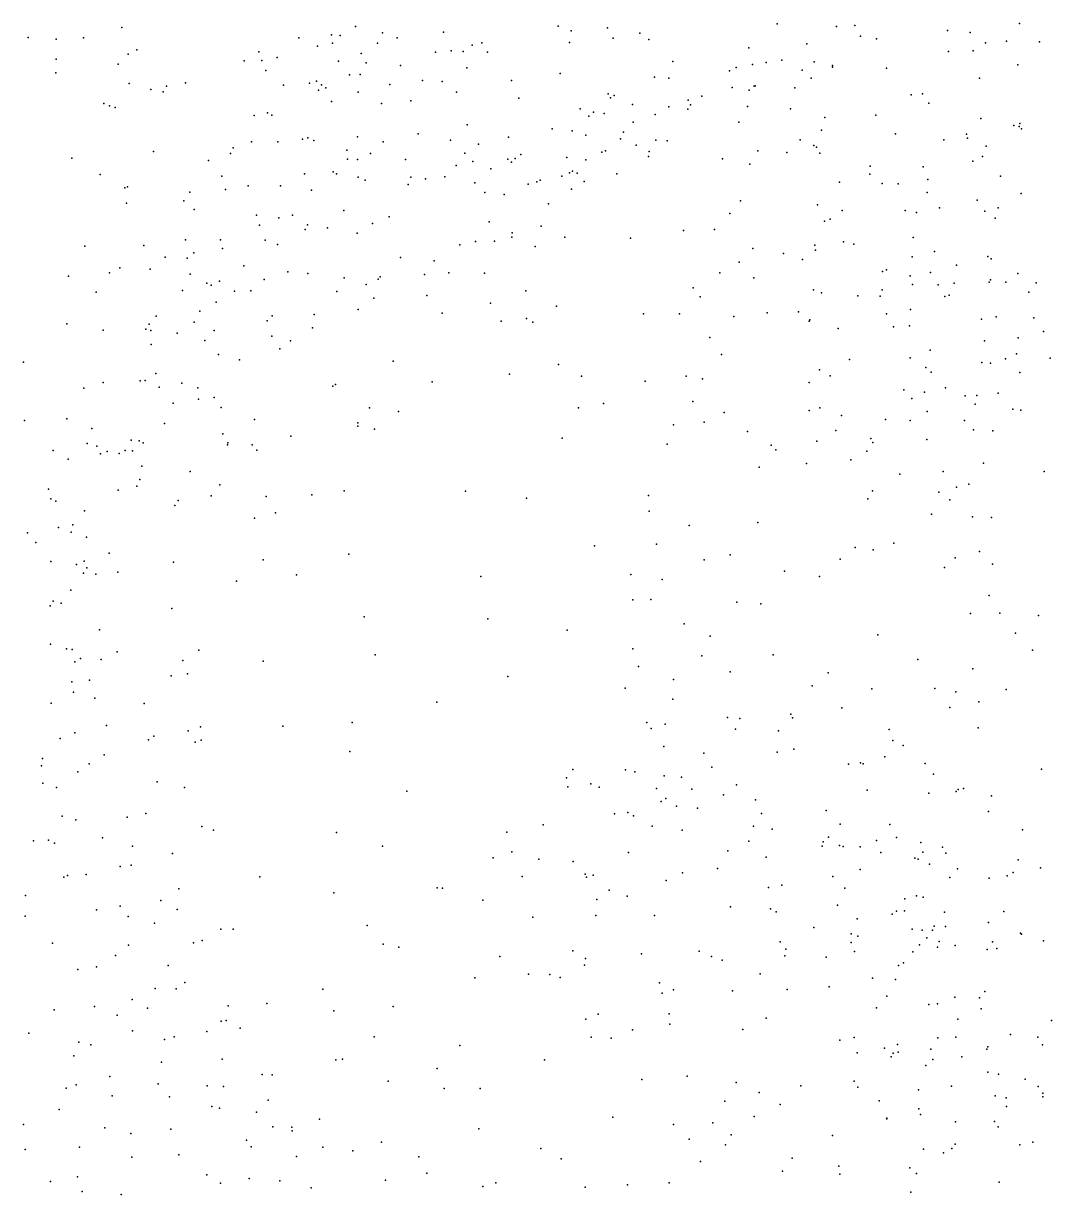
# Model space of a CAD drawing. Header units: metres. Extents: x -25 to 25, y -27.7 to 27.8.
# Drawn here: x -13.636 to -11.312, y -15.878 to -13.23 of the extents above; entities that cross this region are included whole.
import ezdxf

# ---------------------------------------------------------------- set-up
doc = ezdxf.new("R2010")
doc.units = ezdxf.units.M

msp = doc.modelspace()

# ---------------------------------------------------------------- linework, layer by layer
for p in [(-12.8856, -13.237, -9.6674), (-12.4273, -13.2366, 10.0792), (-11.9327, -13.2312, 9.7411), (-11.7985, -13.2374, -14.1351), (-11.7566, -13.2347, 0.4037), (-11.3848, -13.2303, 12.6306), (-13.6252, -13.2625, 10.2659), (-13.5, -13.2627, -7.2755), (-13.4138, -13.2397, 10.7459), (-13.0133, -13.2632, 11.1411), (-12.9398, -13.2564, -10.648), (-12.9201, -13.2577, -10.8714), (-12.8244, -13.2514, -1.1363), (-12.7915, -13.2629, 2.8942), (-12.6865, -13.2499, -13.1876), (-12.3983, -13.2467, -5.56), (-12.316, -13.2406, -0.725), (-12.3031, -13.2636, 3.2432), (-12.2427, -13.2522, -0.3818), (-11.7437, -13.259, 7.4852), (-11.7076, -13.2655, -5.1737), (-11.5471, -13.2464, 12.9022), (-11.4964, -13.2505, 2.8674), (-13.5619, -13.2662, 10.5028), (-13.3795, -13.2899, -9.421), (-12.9711, -13.2816, -7.452), (-12.9378, -13.2747, -10.073), (-12.8358, -13.2746, 2.6628), (-12.6219, -13.2793, 3.146), (-12.6003, -13.2739, -1.1347), (-12.4017, -13.2737, -13.8572), (-12.2222, -13.2667, 1.0213), (-11.9963, -13.2853, 10.8686), (-11.8655, -13.2762, 7.6702), (-11.489, -13.2923, -4.9341), (-11.4616, -13.274, 13.6848), (-11.414, -13.2707, -14.08), (-11.3392, -13.2717, -4.861), (-13.5621, -13.3112, -9.6786), (-13.3997, -13.2995, -1.0113), (-13.1368, -13.3149, -7.3249), (-13.1043, -13.2944, 9.963), (-13.0969, -13.3139, -11.9872), (-13.0622, -13.3071, -11.6249), (-12.9242, -13.316, -7.6065), (-12.8725, -13.298, -12.4876), (-12.7048, -13.2955, -12.9884), (-12.6692, -13.2925, -5.8063), (-12.6423, -13.2938, 2.1004), (-12.5868, -13.2955, 1.9267), (-12.1682, -13.3167, 10.2964), (-11.9572, -13.3185, 9.4911), (-11.9217, -13.3132, 0.2507), (-11.8489, -13.3168, 9.1003), (-11.545, -13.2938, -5.9423), (-13.563, -13.3418, -9.8479), (-13.4222, -13.3223, 10.0828), (-13.0878, -13.3365, -9.3984), (-12.8612, -13.3191, 11.1955), (-12.7836, -13.3256, 10.0669), (-12.6339, -13.3307, 10.1077), (-12.4229, -13.3434, -1.0862), (-12.0398, -13.3378, 10.5235), (-12.0247, -13.3299, 3.2687), (-11.9881, -13.3234, 8.077), (-11.876, -13.3358, 8.5881), (-11.8073, -13.3254, 9.9398), (-11.8071, -13.3291, 8.8741), (-11.6854, -13.3311, 10.1169), (-11.3883, -13.3239, 10.9058), (-13.3974, -13.3664, 10.4107), (-13.2699, -13.3644, 10.1166), (-13.0484, -13.3701, 10.9721), (-12.9896, -13.3655, 2.6404), (-12.9733, -13.3609, -11.4066), (-12.9621, -13.3689, -10.5278), (-12.8992, -13.3463, 2.4723), (-12.8753, -13.3458, 2.996), (-12.8076, -13.3684, 2.2825), (-12.7339, -13.3597, -12.8107), (-12.6896, -13.3617, 11.2235), (-12.5326, -13.3592, 1.6803), (-12.2097, -13.3518, -5.4663), (-12.1774, -13.354, -0.1912), (-11.982, -13.3712, -5.9648), (-11.8554, -13.354, 3.2189), (-11.4748, -13.354, 12.7359), (-13.348, -13.3799, -9.5641), (-13.3199, -13.3849, -7.8341), (-13.3124, -13.372, 10.5943), (-12.9691, -13.3813, -9.9097), (-12.9528, -13.3762, -7.7709), (-12.8795, -13.3854, -11.1629), (-12.6573, -13.3859, -13.311), (-12.3145, -13.3894, 10.2879), (-12.3007, -13.3934, -13.9726), (-12.1025, -13.395, 0.5283), (-12.0343, -13.3749, 0.1505), (-11.9955, -13.3815, 8.2401), (-11.984, -13.3725, 7.9075), (-11.8927, -13.376, 9.2409), (-11.6291, -13.3917, 12.9616), (-11.6038, -13.3897, 13.6051), (-13.4545, -13.4115, -7.2353), (-13.4412, -13.4169, -7.5999), (-13.4286, -13.4202, -9.8586), (-12.9396, -13.4068, 10.2101), (-12.8269, -13.4116, -1.1646), (-12.7606, -13.4056, 3.2185), (-12.5164, -13.399, -13.7366), (-12.3774, -13.4235, 1.2579), (-12.309, -13.3988, 3.3612), (-12.2591, -13.4139, 0.9127), (-12.1769, -13.4188, 10.4687), (-12.1341, -13.4241, 0.3265), (-12.1333, -13.4041, 3.3593), (-12.1279, -13.4145, -5.8963), (-11.9993, -13.4182, -14.1205), (-11.902, -13.4233, 9.3888), (-11.5897, -13.4104, 10.3016), (-13.1146, -13.4382, 10.5837), (-13.0845, -13.4323, 10.3076), (-13.0744, -13.4376, -9.6077), (-12.3582, -13.4397, -5.8257), (-12.3473, -13.4309, 11.1206), (-12.3233, -13.4338, -0.8469), (-12.2085, -13.4365, 0.7545), (-11.8245, -13.4432, -5.9711), (-11.7094, -13.4378, -5.0045), (-11.4718, -13.4455, 13.7928), (-12.6334, -13.4593, 10.2942), (-12.4409, -13.4687, 10.3493), (-12.396, -13.4731, 0.3098), (-12.2796, -13.4765, 0.1296), (-12.2575, -13.4533, 0.4338), (-12.0191, -13.4537, -5.3153), (-11.8324, -13.4716, -14.1339), (-11.3974, -13.4613, -5.8172), (-11.3856, -13.4637, 2.9234), (-11.3839, -13.4565, 11.3554), (-11.3802, -13.4686, 11.646), (-13.1205, -13.498, -12.1531), (-13.0611, -13.4983, -10.171), (-13.0054, -13.4917, -1.1044), (-12.9934, -13.4888, 10.5011), (-12.9795, -13.4953, -12.4178), (-12.8812, -13.487, -10.909), (-12.823, -13.4981, 10.4058), (-12.744, -13.4797, 11.0689), (-12.6704, -13.4941, 1.8749), (-12.6071, -13.5031, 0.5294), (-12.54, -13.4878, 0.2259), (-12.3645, -13.4833, 0.5972), (-12.2864, -13.4915, 10.9804), (-12.2067, -13.4945, 10.7079), (-12.1808, -13.4954, -14.0579), (-11.8802, -13.4934, 7.5675), (-11.6651, -13.4799, 7.3204), (-11.5558, -13.4932, 10.4489), (-11.5047, -13.4806, 3.0463), (-11.5025, -13.4901, 10.7816), (-13.3418, -13.52, -0.9827), (-13.1683, -13.5242, -7.9375), (-13.1622, -13.5119, -11.9745), (-12.9052, -13.5171, 3.1994), (-12.8515, -13.5245, 2.109), (-12.638, -13.5235, -13.1083), (-12.5117, -13.527, 1.5293), (-12.329, -13.5215, 10.492), (-12.3203, -13.5184, -0.1126), (-12.2511, -13.5057, -5.5217), (-12.2216, -13.5202, 3.4297), (-11.976, -13.5186, 7.7475), (-11.9107, -13.5221, 8.6566), (-11.8495, -13.506, 9.715), (-11.8438, -13.5101, 9.1607), (-11.8356, -13.5239, 8.8189), (-11.4603, -13.5079, 10.9631), (-13.5267, -13.5347, -7.3417), (-13.2177, -13.54, -9.7932), (-12.9032, -13.5373, 10.6773), (-12.8813, -13.5379, -12.5838), (-12.7728, -13.5378, 0.216), (-12.6582, -13.5514, -12.9289), (-12.6201, -13.5426, 10.4387), (-12.5408, -13.5372, 0.7048), (-12.533, -13.5438, 11.0121), (-12.5246, -13.5359, 0.0147), (-12.4076, -13.5336, -1.1285), (-12.3652, -13.5385, 0.8553), (-12.2231, -13.5315, -5.8511), (-12.0557, -13.5368, 8.1699), (-11.9942, -13.5483, -5.9057), (-11.722, -13.553, 13.5282), (-11.6026, -13.5544, 13.6876), (-11.4901, -13.5416, 12.7178), (-11.4681, -13.5309, -4.6987), (-13.4626, -13.5719, -7.6006), (-13.1875, -13.5754, 2.4573), (-13.001, -13.5705, -7.5163), (-12.9363, -13.5655, -11.2455), (-12.9281, -13.5705, -10.7686), (-12.8798, -13.578, 0.374), (-12.7603, -13.5779, 10.5501), (-12.7269, -13.5814, 0.7056), (-12.6837, -13.5772, 10.8902), (-12.5795, -13.5588, 1.6821), (-12.4192, -13.5753, -0.3082), (-12.4016, -13.5683, -0.5358), (-12.3949, -13.5645, -0.7111), (-12.3844, -13.5692, 1.129), (-12.295, -13.5701, -13.9722), (-11.723, -13.5708, 13.0749), (-11.5919, -13.5829, 10.3055), (-11.4272, -13.576, 11.2135), (-13.4069, -13.6019, -7.7663), (-13.4012, -13.6001, -7.2661), (-13.1793, -13.6059, -11.7203), (-13.128, -13.5976, -1.0515), (-13.0551, -13.5975, -10.4161), (-12.9849, -13.6076, -7.7097), (-12.8636, -13.5847, 0.5544), (-12.7663, -13.5948, 10.7336), (-12.6155, -13.5908, 3.417), (-12.4955, -13.5937, -13.7514), (-12.4755, -13.5886, -0.1341), (-12.4682, -13.5846, 10.5811), (-12.3972, -13.6048, -5.7589), (-12.3689, -13.5878, 10.7543), (-11.7916, -13.5895, -5.8998), (-11.6947, -13.5919, -4.812), (-11.659, -13.5929, 10.0509), (-13.4031, -13.6364, -10.3326), (-13.2733, -13.6316, -10.1839), (-13.2602, -13.6121, 2.6953), (-12.5928, -13.6129, 10.7605), (-12.5493, -13.6168, -13.5917), (-12.0156, -13.6312, -5.2975), (-11.5933, -13.6128, 10.5467), (-11.4801, -13.6298, 11.069), (-11.3809, -13.6146, 12.5897), (-13.2501, -13.6511, 2.8803), (-12.9115, -13.6536, 2.0301), (-12.4489, -13.638, 1.3267), (-12.039, -13.6604, 7.886), (-11.8409, -13.6405, -14.1162), (-11.7857, -13.6531, 13.3623), (-11.6431, -13.6533, -5.8394), (-11.6176, -13.6575, 3.2691), (-11.5654, -13.6476, 10.8731), (-11.4631, -13.6548, 7.1593), (-11.4326, -13.6469, 11.4764), (-13.1091, -13.6641, -7.8139), (-13.1022, -13.6865, -12.4111), (-13.0585, -13.6697, -11.3403), (-13.0281, -13.6635, 0.4668), (-12.9939, -13.6855, 0.6335), (-12.8467, -13.6828, 0.7722), (-12.8093, -13.6676, -0.0319), (-12.5832, -13.6788, -0.3165), (-12.4655, -13.6884, -1.1205), (-11.8257, -13.6773, 9.6546), (-11.8122, -13.6725, 3.3783), (-11.4395, -13.6705, 3.1571), (-12.9989, -13.696, 0.1364), (-12.9485, -13.6923, 3.3037), (-12.8817, -13.7044, -12.693), (-12.532, -13.7137, -0.8299), (-12.5317, -13.7037, 1.5365), (-12.4121, -13.7134, 3.5076), (-12.2636, -13.7158, -5.6364), (-12.144, -13.6988, -5.8573), (-12.0739, -13.6961, 8.0528), (-11.6247, -13.7144, -14.042), (-13.4971, -13.7337, -10.4864), (-13.3643, -13.7321, -0.9526), (-13.2696, -13.7196, 2.2986), (-13.1909, -13.7195, -12.2452), (-13.1863, -13.7394, 2.1564), (-13.0897, -13.7202, -7.4815), (-13.0617, -13.7302, -10.5289), (-12.65, -13.7312, 1.696), (-12.614, -13.7234, -0.532), (-12.5715, -13.7225, 3.4874), (-12.4797, -13.7343, 1.0924), (-11.9876, -13.7393, 3.4506), (-11.8474, -13.7314, 9.4747), (-11.7824, -13.7239, 7.3989), (-11.759, -13.7291, 13.187), (-13.316, -13.7589, -7.7547), (-13.2662, -13.7613, -11.8477), (-13.251, -13.7493, -12.0339), (-12.7838, -13.7598, -0.2761), (-12.7078, -13.7674, -12.9239), (-11.9182, -13.7508, 8.8047), (-11.8748, -13.7637, -5.2194), (-11.8459, -13.7427, -5.841), (-11.627, -13.7582, 10.6561), (-11.5769, -13.7456, -5.7055), (-11.4564, -13.7572, -5.6028), (-11.4483, -13.7626, 11.3208), (-13.4417, -13.7944, 2.4896), (-13.4179, -13.7829, -7.4394), (-13.3495, -13.7857, -10.431), (-13.1376, -13.7781, 0.2171), (-13.0386, -13.7922, -12.6585), (-12.6745, -13.7943, -0.908), (-12.5939, -13.7947, -13.034), (-12.062, -13.7941, 8.5338), (-12.0181, -13.7704, 7.7466), (-11.6943, -13.791, 3.3857), (-11.6853, -13.7873, 9.8978), (-11.5858, -13.7938, 13.6773), (-11.5269, -13.777, -4.8045), (-11.3883, -13.7954, 13.8258), (-13.534, -13.802, -0.9536), (-13.2593, -13.797, 3.0591), (-13.2219, -13.8175, -12.3775), (-13.2114, -13.822, 0.3762), (-13.193, -13.8131, -10.347), (-13.0922, -13.8094, -11.2225), (-12.9929, -13.7956, -11.0839), (-12.9108, -13.8055, -0.1735), (-12.8614, -13.8203, -0.9976), (-12.834, -13.8084, 0.9348), (-12.83, -13.8034, 1.8343), (-12.7295, -13.798, -0.7172), (-11.9854, -13.8055, -5.4097), (-11.6321, -13.8011, 7.2519), (-11.6262, -13.8208, 12.9646), (-11.5683, -13.8213, 10.9885), (-11.5325, -13.8173, 3.3701), (-11.4532, -13.8155, 7.1446), (-11.4499, -13.8101, -5.4313), (-11.4153, -13.8151, -13.8352), (-11.3467, -13.8168, 12.6679), (-13.472, -13.8379, 2.7336), (-13.2763, -13.8342, -11.5744), (-13.1592, -13.836, 0.6255), (-13.1219, -13.835, 3.2401), (-12.928, -13.8363, 3.3865), (-12.7241, -13.8458, 3.4709), (-12.5001, -13.8352, 1.3045), (-12.1224, -13.8281, 3.5116), (-12.1062, -13.8483, 8.2953), (-11.8506, -13.8323, 3.4406), (-11.832, -13.8392, 9.22), (-11.7499, -13.8463, -5.3832), (-11.6997, -13.8469, -5.1378), (-11.695, -13.8324, -4.925), (-11.5537, -13.8474, -5.0734), (-11.5439, -13.8447, -13.9266), (-11.3637, -13.8376, 11.8968), (-13.2008, -13.8604, 2.0399), (-12.844, -13.8518, -12.8419), (-12.5805, -13.8625, 1.1383), (-12.4308, -13.8697, -13.708), (-13.3359, -13.8919, 2.1207), (-13.2371, -13.8809, -7.6081), (-13.0738, -13.8913, -10.5964), (-12.9789, -13.8887, -0.9243), (-12.8797, -13.8774, -0.7984), (-12.6893, -13.8852, 1.6555), (-12.4988, -13.8976, -13.1667), (-12.2344, -13.8871, -5.7982), (-12.1532, -13.8871, -5.6259), (-12.0306, -13.8928, -5.7679), (-11.9547, -13.8844, 7.6069), (-11.8839, -13.8825, -5.5317), (-11.8583, -13.9008, 7.4614), (-11.6849, -13.887, 13.5178), (-11.631, -13.877, 10.0303), (-11.4707, -13.8991, 11.2184), (-11.4377, -13.8938, 11.4715), (-11.3523, -13.8959, -12.9608), (-13.538, -13.9096, -10.6435), (-13.4556, -13.9237, 2.9268), (-13.3594, -13.9212, -11.8785), (-13.3516, -13.91, -12.0364), (-13.3482, -13.9245, -11.6886), (-13.2503, -13.9056, -0.9432), (-13.2052, -13.9243, -11.2286), (-13.0852, -13.9025, 1.927), (-12.983, -13.9182, 0.9458), (-12.556, -13.9032, 1.4335), (-12.4843, -13.9054, -13.3723), (-11.86, -13.9036, 9.0023), (-11.7942, -13.9197, 9.6288), (-11.6693, -13.9161, 13.1309), (-11.6331, -13.9141, 10.4394), (-11.3307, -13.9265, -13.4418), (-13.2889, -13.9303, 3.1375), (-13.2264, -13.947, 0.0487), (-13.0744, -13.9376, -0.8086), (-13.0325, -13.9476, -0.2885), (-12.0843, -13.9407, -13.964), (-11.4639, -13.9476, 12.8609), (-11.3873, -13.9412, 3.4492), (-13.3471, -13.9563, -12.28), (-13.1948, -13.9785, -12.6925), (-13.0567, -13.9662, -0.6232), (-12.0581, -13.9792, 8.6441), (-11.5866, -13.9694, 7.2055), (-11.3913, -13.9772, 11.7521), (-13.6357, -13.9963, 2.7354), (-13.1475, -13.9908, -0.1511), (-12.8004, -13.9942, 3.465), (-12.4266, -14.0014, 3.5437), (-11.7689, -13.9901, -13.9349), (-11.6317, -13.9862, 3.5134), (-11.4701, -13.9973, -12.7052), (-11.4505, -13.9981, -13.6477), (-11.416, -13.9886, -13.1825), (-11.315, -13.9872, 11.9499), (-13.3369, -14.0219, 0.2208), (-12.5371, -14.0236, -13.0521), (-12.3748, -14.0277, -13.4726), (-12.1383, -14.0282, 8.2333), (-11.8369, -14.0132, 3.533), (-11.8123, -14.0268, 9.4255), (-11.5965, -14.0083, 10.8762), (-11.5845, -14.0187, -13.7918), (-11.3838, -14.0195, -12.5412), (-13.4998, -14.0547, -0.9424), (-13.4555, -14.0418, 2.0294), (-13.3719, -14.0385, -11.4326), (-13.3612, -14.0379, -12.4255), (-13.3294, -14.0527, 0.5705), (-13.2781, -14.0439, -0.8157), (-13.2418, -14.054, 1.8759), (-12.937, -14.0503, 1.6769), (-12.9307, -14.0469, -12.9599), (-12.7121, -14.0406, 1.3797), (-12.2305, -14.039, 3.5423), (-12.1009, -14.0342, 7.8406), (-11.8597, -14.0421, 7.399), (-11.6457, -14.0584, -12.7795), (-11.5518, -14.0544, 13.4404), (-13.2407, -14.0796, -11.0707), (-13.2049, -14.0757, -10.4928), (-12.123, -14.0851, 8.4304), (-11.6281, -14.0786, 10.5271), (-11.5991, -14.0638, 10.0346), (-11.5072, -14.0723, 11.0513), (-11.4813, -14.0716, -13.3513), (-11.4328, -14.0665, 13.5949), (-13.2979, -14.0887, -0.0375), (-13.1893, -14.0988, -0.438), (-12.8536, -14.0994, 1.5445), (-12.7884, -14.1076, -13.0381), (-12.3818, -14.0993, -13.081), (-12.3252, -14.0898, -13.2664), (-12.0519, -14.1098, 7.628), (-11.8602, -14.1055, -13.8348), (-11.8359, -14.0994, -12.8332), (-11.5935, -14.1075, 10.2729), (-11.4848, -14.0914, 13.087), (-11.3998, -14.1028, 11.3354), (-11.3814, -14.1049, 11.5602), (-13.6336, -14.1279, 2.0287), (-13.538, -14.1246, -10.7386), (-13.3172, -14.1351, -0.6528), (-13.1141, -14.1258, 3.3442), (-12.8799, -14.1333, 1.2071), (-12.1664, -14.1378, 8.0173), (-12.0972, -14.132, 8.5778), (-11.7866, -14.1165, -12.9911), (-11.6872, -14.126, 7.2179), (-11.6314, -14.1281, 9.8668), (-11.5089, -14.1283, 7.1385), (-13.4813, -14.146, -12.1323), (-13.1857, -14.1579, -10.9138), (-13.0317, -14.1634, 1.053), (-12.8801, -14.1411, 3.4404), (-12.8427, -14.1477, 1.3704), (-11.9995, -14.1528, -12.9545), (-11.7996, -14.1509, 9.2915), (-11.4884, -14.149, 13.3321), (-11.4448, -14.1511, 3.6484), (-13.4922, -14.1802, -11.5491), (-13.4702, -14.186, -12.3045), (-13.3923, -14.1725, -10.6794), (-13.3747, -14.1738, 1.8508), (-13.3653, -14.1789, 3.1991), (-13.1748, -14.1828, -12.8597), (-13.1744, -14.1785, 0.9216), (-13.119, -14.1831, -10.7525), (-12.4186, -14.1683, 3.5361), (-12.1807, -14.1813, 8.2363), (-11.9462, -14.1839, -13.7262), (-11.843, -14.1746, 3.5955), (-11.721, -14.1687, 9.6273), (-11.7158, -14.1778, -13.2338), (-11.5941, -14.1713, -12.4798), (-13.5689, -14.1961, 3.0569), (-13.5346, -14.2156, 1.88), (-13.4618, -14.2037, -11.3534), (-13.4469, -14.1981, -0.8714), (-13.4198, -14.2029, 0.4171), (-13.4059, -14.196, -12.5075), (-13.3895, -14.197, 0.0878), (-13.1086, -14.1954, 1.6695), (-11.9351, -14.1943, -13.15), (-11.7658, -14.2172, -13.3779), (-11.7295, -14.1976, -13.5893), (-13.3681, -14.2311, -11.0869), (-13.259, -14.2431, 1.7371), (-11.9727, -14.2338, -13.4004), (-11.8658, -14.2254, 7.3123), (-11.557, -14.2435, 10.3947), (-11.4661, -14.2242, 10.9801), (-11.329, -14.2431, 11.2111), (-13.3728, -14.2617, -0.102), (-11.655, -14.2493, 3.6947), (-11.4994, -14.2721, 3.7378), (-13.5792, -14.2831, -11.8131), (-13.4222, -14.2853, -10.7949), (-13.3799, -14.2766, -0.4993), (-13.2114, -14.2986, 3.3333), (-13.1925, -14.2735, -10.5992), (-12.9839, -14.2965, 1.3051), (-12.9108, -14.2874, -13.049), (-12.6371, -14.2877, 3.4969), (-12.2231, -14.298, 7.9284), (-11.7171, -14.287, -12.4212), (-11.5673, -14.2904, 9.8921), (-11.5268, -14.279, 10.2391), (-13.5743, -14.3052, -12.0874), (-13.5629, -14.3107, -11.4624), (-13.2939, -14.3199, -12.7819), (-13.2862, -14.3087, -10.722), (-13.0876, -14.2998, 1.1031), (-12.4992, -14.3033, -13.0773), (-11.7274, -14.3049, 9.4557), (-11.542, -14.3075, 10.537), (-13.4983, -14.3325, -11.1708), (-13.114, -14.3486, -12.9539), (-13.0662, -14.3367, 3.3883), (-12.2214, -14.3328, 8.1836), (-11.5832, -14.3398, -12.3473), (-11.4912, -14.346, 10.0984), (-11.4476, -14.3475, 10.8254), (-13.5568, -14.3697, -1.059), (-13.5241, -14.3642, -10.9467), (-12.1314, -14.3655, 7.5484), (-11.976, -14.3588, -12.7012), (-13.627, -14.3821, 3.1064), (-13.6082, -14.4041, -11.3308), (-13.528, -14.3802, -0.8028), (-13.4936, -14.3921, -0.5826), (-13.4425, -14.4283, -0.3734), (-12.9008, -14.4305, 3.4179), (-12.3451, -14.4118, 3.4916), (-12.2053, -14.4079, -12.9501), (-11.7563, -14.4154, 9.2531), (-11.7154, -14.4206, 7.1658), (-11.669, -14.4052, 9.5845), (-11.4748, -14.4243, 10.4384), (-13.5745, -14.4465, -12.3538), (-13.5163, -14.4538, 3.1903), (-13.4985, -14.4461, 0.3666), (-13.2968, -14.4485, 0.8782), (-13.0945, -14.4432, 1.2386), (-12.0972, -14.4433, 8.5553), (-12.0385, -14.432, 8.6993), (-11.7899, -14.4415, -12.3944), (-11.5303, -14.4389, 9.9157), (-11.4458, -14.4527, 10.6511), (-13.5002, -14.4731, 0.1276), (-13.4929, -14.4608, 1.7169), (-13.4721, -14.4755, -0.0271), (-13.4227, -14.471, 0.6086), (-13.0189, -14.4768, -13.0228), (-12.6024, -14.4804, -13.0876), (-12.2631, -14.4762, 7.8558), (-11.9156, -14.4688, -12.5333), (-11.8363, -14.4807, 9.0299), (-11.5538, -14.4607, 3.8056), (-13.1545, -14.4914, 1.4609), (-12.192, -14.4874, 8.3233), (-13.5691, -14.5366, -0.9301), (-13.5293, -14.512, -1.2171), (-12.2585, -14.5333, 8.0886), (-12.2176, -14.5326, 7.5861), (-11.453, -14.5236, 10.1134), (-13.5756, -14.5474, -0.7272), (-13.5506, -14.541, -12.5021), (-13.3007, -14.5532, -12.8339), (-12.0236, -14.5387, 7.3147), (-11.9693, -14.5427, 8.7851), (-12.8658, -14.5721, -13.0657), (-12.5865, -14.5767, 3.4175), (-12.1427, -14.588, -12.8678), (-11.4957, -14.5646, 7.1106), (-11.4292, -14.5636, 10.5203), (-11.3418, -14.5688, -12.306), (-13.4642, -14.6017, 3.213), (-12.4071, -14.6024, -13.0372), (-12.0841, -14.6154, 3.6052), (-11.7046, -14.6129, 9.3332), (-11.394, -14.6087, 10.6754), (-13.5746, -14.6336, -0.5958), (-13.5387, -14.6441, -12.6199), (-13.5262, -14.6457, 0.1571), (-13.5068, -14.6661, -0.1624), (-13.4603, -14.6682, -1.2897), (-13.4239, -14.6511, 0.6201), (-13.2398, -14.6472, 1.5091), (-12.8408, -14.658, 3.3743), (-12.2589, -14.6441, 7.6901), (-12.1027, -14.6601, 8.4666), (-11.9411, -14.6578, -12.5044), (-11.6145, -14.6685, 3.8322), (-11.3552, -14.6474, 3.839), (-13.5196, -14.674, 0.3298), (-13.2761, -14.6705, 3.2801), (-13.0942, -14.672, 3.3357), (-12.246, -14.6843, 3.4887), (-11.49, -14.6895, 10.0113), (-13.5269, -14.7188, -1.1108), (-13.487, -14.7154, 0.4789), (-13.302, -14.7051, 0.9266), (-13.2653, -14.7005, -12.8872), (-12.5409, -14.7067, -13.0566), (-12.167, -14.7133, 8.2948), (-12.0384, -14.6965, -12.7022), (-11.8168, -14.6989, 7.1857), (-13.5226, -14.7422, 0.0152), (-12.2762, -14.7333, 7.8564), (-11.8533, -14.7278, -12.3157), (-11.7185, -14.7348, -9.2229), (-11.5763, -14.7338, 9.8365), (-11.5286, -14.7414, -12.2846), (-11.4148, -14.7361, 10.5874), (-13.5736, -14.7671, -0.4679), (-13.475, -14.7559, -1.4997), (-13.3632, -14.7679, 1.5599), (-12.7019, -14.765, -13.0539), (-12.168, -14.7579, 7.469), (-11.4766, -14.7643, -9.3903), (-12.0443, -14.7998, 3.6122), (-11.9017, -14.7919, 3.7226), (-11.8974, -14.8005, 8.7237), (-11.7864, -14.7776, 8.9794), (-11.5423, -14.7773, -9.1532), (-13.4487, -14.8173, 3.1965), (-13.2357, -14.821, 3.2476), (-13.0499, -14.8191, 3.2839), (-12.8932, -14.8108, -13.0306), (-12.2268, -14.8107, 8.0705), (-12.2171, -14.8245, 7.6307), (-12.1857, -14.8148, -12.8188), (-12.0264, -14.8263, 7.3412), (-12.017, -14.802, -12.5872), (-11.6792, -14.8264, 9.4962), (-11.4779, -14.8229, 10.1314), (-13.5528, -14.8467, -0.976), (-13.5201, -14.8339, 0.1534), (-13.3537, -14.85, -1.4821), (-13.3412, -14.8416, 0.8074), (-13.2637, -14.8298, 1.0246), (-13.234, -14.8506, -12.9527), (-11.929, -14.8294, -9.4261), (-11.6712, -14.8517, -9.0093), (-13.2476, -14.8557, 1.3186), (-12.8986, -14.8767, 3.2621), (-12.1882, -14.8654, -9.2883), (-12.098, -14.8804, -9.0492), (-11.9325, -14.8777, 8.5942), (-11.8945, -14.871, 7.2551), (-11.6479, -14.8628, 9.6831), (-13.5931, -14.8925, -0.7909), (-13.4878, -14.9042, 0.3461), (-13.4536, -14.8839, -1.1719), (-11.7712, -14.9047, -9.4574), (-11.7439, -14.9017, 3.7743), (-11.7381, -14.9041, -8.877), (-11.6887, -14.8884, 9.3226), (-11.5976, -14.9032, 9.8374), (-13.5952, -14.9091, -12.7821), (-13.5135, -14.9224, -0.0692), (-12.394, -14.917, -12.9238), (-12.2751, -14.9176, -9.0523), (-12.254, -14.9226, -9.4888), (-12.1877, -14.9313, -8.8573), (-12.1483, -14.9341, 3.4731), (-12.0801, -14.9116, 8.2967), (-11.5791, -14.9275, -9.1765), (-11.3347, -14.9166, -12.296), (-13.5926, -14.9484, -0.567), (-13.5611, -14.9578, -0.3687), (-13.3336, -14.9453, 1.517), (-13.2722, -14.9579, 1.1412), (-12.4089, -14.9356, 3.2815), (-12.4059, -14.9563, -9.4564), (-12.3533, -14.9497, -8.8795), (-12.335, -14.9568, -8.7227), (-12.2049, -14.9601, -8.6191), (-12.0244, -14.9515, -8.6856), (-11.5112, -14.9601, 10.5971), (-12.7695, -14.9659, 3.2125), (-12.1838, -14.9829, -8.0433), (-12.1252, -14.9615, 8.1445), (-12.0534, -14.9745, -12.5546), (-11.9814, -14.9854, 3.5846), (-11.7293, -14.9641, 8.8927), (-11.5895, -14.9706, 3.7968), (-11.528, -14.967, 10.1642), (-11.5229, -14.9623, 10.3952), (-11.4481, -14.9765, 10.8726), (-12.1945, -14.9898, 7.7414), (-12.1599, -15.0002, -8.436), (-12.1122, -15.0046, 7.5525), (-11.8214, -15.0098, 8.5934), (-11.4546, -15.012, 7.2667), (-13.5487, -15.0224, -12.8914), (-13.518, -15.0307, -0.9983), (-13.4014, -15.0251, -1.2071), (-13.3591, -15.0169, 0.676), (-12.3002, -15.017, -8.3555), (-12.2697, -15.014, -12.8058), (-12.257, -15.022, -8.2032), (-11.9674, -15.0164, -12.4047), (-13.233, -15.0457, -13.0034), (-13.2062, -15.0543, 3.1536), (-12.9284, -15.0593, 3.1619), (-12.5435, -15.0586, 3.1807), (-12.4615, -15.0419, -9.2156), (-12.2152, -15.0453, 3.3495), (-12.1473, -15.0541, -12.6793), (-11.9862, -15.0451, -8.1051), (-11.9436, -15.0519, 8.3489), (-11.7903, -15.0409, -8.5619), (-11.6778, -15.0413, 9.4463), (-11.3779, -15.0533, 3.8057), (-13.6131, -15.0781, -1.5545), (-13.5794, -15.0771, -0.6809), (-13.5659, -15.0837, -0.8464), (-13.4573, -15.0717, 0.0118), (-13.3894, -15.0908, -12.9892), (-12.8246, -15.0902, -13.0259), (-11.9964, -15.0789, -7.7143), (-11.8307, -15.0901, -8.2215), (-11.8287, -15.0804, -8.3778), (-11.8161, -15.07, -7.6681), (-11.7911, -15.0892, -9.395), (-11.7829, -15.091, -8.0382), (-11.745, -15.0918, 7.3413), (-11.7076, -15.0776, -7.8484), (-11.6628, -15.0708, 9.0131), (-11.6078, -15.0822, 9.8117), (-11.5588, -15.0924, 10.0744), (-13.2991, -15.1072, 1.2717), (-12.574, -15.1167, -2.0367), (-12.5319, -15.1032, -12.9718), (-12.4711, -15.1195, -8.7848), (-12.2685, -15.1049, -7.8433), (-12.0437, -15.1013, 3.4594), (-11.9571, -15.1157, 8.1848), (-11.6979, -15.1048, 8.6451), (-11.621, -15.1176, -8.4006), (-11.6034, -15.1041, -9.0481), (-11.5508, -15.1062, -7.8482), (-13.4173, -15.1362, 0.2194), (-13.3927, -15.1331, 0.4054), (-12.3938, -15.1251, -8.4924), (-12.0672, -15.1408, 7.7481), (-11.7445, -15.1431, -9.2551), (-11.6135, -15.1199, -8.0079), (-11.588, -15.1315, 10.3665), (-11.5251, -15.1415, -8.6862), (-11.3876, -15.1215, -7.6522), (-11.3374, -15.1395, -7.8088), (-13.5444, -15.1605, -0.4548), (-13.5362, -15.1571, 1.7233), (-13.4945, -15.1548, -0.276), (-13.1019, -15.1601, -13.0433), (-12.5084, -15.1593, -9.051), (-12.3664, -15.1541, -8.2835), (-12.3635, -15.1608, -2.156), (-12.3484, -15.1557, -8.1196), (-12.1835, -15.1679, -7.7233), (-12.146, -15.1506, -9.5053), (-11.8062, -15.1591, 3.5932), (-11.5418, -15.161, 3.7026), (-11.4529, -15.1627, 7.4287), (-11.4126, -15.1576, -12.2323), (-11.3992, -15.1499, 11.1078), (-13.2847, -15.1866, 0.8168), (-12.9347, -15.1961, 3.0855), (-12.7008, -15.1847, -2.1098), (-12.6889, -15.1855, -13.0114), (-12.3123, -15.1896, -12.8318), (-11.952, -15.1838, 7.5976), (-11.9215, -15.1787, -7.6116), (-11.7797, -15.1851, -7.5132), (-13.6315, -15.202, 2.9394), (-13.3252, -15.213, 3.0291), (-12.5976, -15.2127, 3.1244), (-12.3399, -15.211, 3.1945), (-12.2713, -15.2032, -2.3961), (-11.7961, -15.2239, 8.1877), (-11.6437, -15.2096, 7.455), (-11.6177, -15.2025, 10.6538), (-11.6026, -15.2056, 8.8368), (-13.6321, -15.2491, -12.9572), (-13.4707, -15.2344, -0.9649), (-13.4172, -15.2262, -1.5472), (-13.3994, -15.2492, -0.099), (-13.2885, -15.2334, 1.0813), (-12.4848, -15.251, -2.411), (-12.3421, -15.2476, -9.4422), (-12.2099, -15.247, -7.9783), (-12.038, -15.2278, 3.3677), (-11.9473, -15.232, -9.4283), (-11.9346, -15.2391, 7.9296), (-11.6726, -15.2445, 8.2983), (-11.6628, -15.2371, -12.2108), (-11.6443, -15.237, 9.2264), (-11.5544, -15.2399, 10.9131), (-11.4199, -15.2383, -8.4133), (-13.3402, -15.2644, 1.2919), (-13.162, -15.2778, 3.0024), (-12.8591, -15.2697, -13.0482), (-11.8493, -15.2741, -9.26), (-11.7513, -15.2544, -9.1135), (-11.6274, -15.2778, 9.5449), (-11.5776, -15.2716, 3.599), (-11.5516, -15.2724, 8.6455), (-11.4547, -15.2627, -8.6157), (-13.232, -15.3038, -13.0579), (-13.1896, -15.2785, -1.509), (-11.7653, -15.2889, 7.6865), (-11.75, -15.2939, 8.0346), (-11.6043, -15.2804, 9.0161), (-11.5941, -15.298, -8.8229), (-11.5814, -15.2807, 9.7952), (-11.3822, -15.2872, -7.421), (-11.3799, -15.2896, 7.746), (-11.3306, -15.3045, 7.9733), (-13.5707, -15.3098, -1.6058), (-13.3986, -15.3146, 2.9141), (-13.2514, -15.3087, -1.3656), (-12.8229, -15.3117, -1.8956), (-12.7875, -15.3187, -2.0951), (-12.3939, -15.327, -9.2521), (-12.1088, -15.3279, -9.468), (-11.9255, -15.3067, -12.3858), (-11.9127, -15.3237, -7.9044), (-11.7653, -15.3084, 7.8701), (-11.7575, -15.3288, 3.459), (-11.626, -15.3297, 7.9417), (-11.611, -15.3137, 10.2635), (-11.5702, -15.3186, 10.0584), (-11.5664, -15.3058, -7.3887), (-11.5297, -15.3148, 7.7129), (-11.4577, -15.3242, 8.0767), (-11.4456, -15.3066, 8.3452), (-11.4359, -15.3219, 11.1432), (-13.4282, -15.3377, 1.5355), (-12.5591, -15.3397, -1.896), (-12.3656, -15.3444, -8.6472), (-12.239, -15.3341, -2.0929), (-12.0809, -15.3401, -2.3107), (-12.0565, -15.3482, -8.0339), (-11.9153, -15.3384, 3.3743), (-11.8217, -15.3411, -12.2716), (-11.6465, -15.3539, 10.7287), (-13.5132, -15.3695, 1.7568), (-13.4712, -15.3634, -0.5675), (-13.3093, -15.3603, 0.1072), (-12.4941, -15.3798, -12.9826), (-12.4459, -15.3805, 3.1619), (-12.3678, -15.3595, -2.0043), (-11.9705, -15.3791, -9.3128), (-11.6583, -15.36, 10.5283), (-13.2716, -15.3985, -1.5956), (-12.6158, -15.3881, -2.3647), (-12.4231, -15.3871, -2.5173), (-12.198, -15.3994, 3.2246), (-11.8148, -15.4088, -9.0121), (-11.7172, -15.3889, -7.8577), (-11.6651, -15.3918, -7.5621), (-13.3902, -15.4371, -0.9466), (-13.3386, -15.4122, -0.2265), (-13.2905, -15.4132, 2.8463), (-12.9595, -15.4135, 2.9304), (-12.1923, -15.4229, -2.6228), (-12.1664, -15.4156, -8.2734), (-12.0335, -15.4179, -2.1561), (-11.9097, -15.4146, -8.1193), (-11.6847, -15.4295, -8.0251), (-11.5305, -15.432, 9.8467), (-11.4753, -15.4334, -7.5666), (-11.4631, -15.4187, -8.6143), (-13.5665, -15.4602, 1.995), (-13.4758, -15.453, 2.7102), (-13.3556, -15.4569, -0.3921), (-13.1734, -15.4515, 0.558), (-13.0856, -15.4461, -13.0717), (-12.9342, -15.4624, -1.9062), (-12.8, -15.453, -1.7857), (-11.7077, -15.4562, -8.8451), (-11.5898, -15.4486, 10.9654), (-11.5697, -15.4473, 9.5005), (-11.4711, -15.4586, -7.9507), (-13.4243, -15.4724, -1.6737), (-13.1893, -15.4862, -1.7235), (-13.1779, -15.4844, -1.4016), (-12.365, -15.4817, -12.9437), (-12.3368, -15.47, -9.0271), (-12.1766, -15.4694, -12.7914), (-11.957, -15.4793, 3.2852), (-11.5238, -15.4818, 9.6642), (-11.3121, -15.4848, -7.7647), (-13.6236, -15.5136, 2.342), (-13.3894, -15.5079, -13.0473), (-13.2216, -15.5096, 0.8957), (-13.1464, -15.5021, 2.8141), (-12.2596, -15.5061, -8.7276), (-12.1748, -15.4926, -8.4301), (-12.0096, -15.505, -2.6369), (-11.4048, -15.5164, -12.0492), (-13.5111, -15.5335, 1.5409), (-13.4836, -15.5399, 2.515), (-13.317, -15.5278, 1.0433), (-13.2954, -15.5215, 2.6931), (-12.8434, -15.5218, 2.9522), (-12.65, -15.5414, -2.3858), (-12.353, -15.5223, 3.2299), (-12.3078, -15.5246, -2.0181), (-11.7907, -15.529, -2.5133), (-11.758, -15.5232, -8.2387), (-11.6607, -15.5388, 10.698), (-11.5693, -15.5241, 10.1554), (-11.5288, -15.522, 9.9926), (-11.3432, -15.5224, -3.0885), (-11.3323, -15.5398, -8.3383), (-13.5222, -15.5645, 2.1355), (-11.7515, -15.558, -2.7992), (-11.6901, -15.5471, -2.3786), (-11.6749, -15.5669, -2.656), (-11.67, -15.5585, -2.2137), (-11.659, -15.5564, 10.4737), (-11.585, -15.5491, -3.0899), (-11.5147, -15.5664, 9.3737), (-11.4587, -15.5497, -2.8998), (-11.4564, -15.5442, -8.1789), (-13.3241, -15.579, -0.5421), (-13.187, -15.5723, -13.0655), (-12.93, -15.5733, -13.0742), (-12.9148, -15.5717, -1.7049), (-12.7009, -15.5935, -13.0652), (-12.4584, -15.5735, -1.9324), (-11.596, -15.5861, 3.3438), (-11.5802, -15.573, -2.5231), (-13.4409, -15.611, -1.8124), (-13.0964, -15.6066, 0.2158), (-13.0735, -15.6078, -1.5342), (-12.812, -15.6221, -2.2991), (-12.2384, -15.618, -12.89), (-12.1357, -15.6104, -8.5614), (-11.7585, -15.6216, -12.2055), (-11.4565, -15.6016, 11.154), (-11.4317, -15.606, -8.4574), (-11.3718, -15.6172, -3.2892), (-13.5397, -15.6377, 1.8279), (-13.5167, -15.63, 1.9885), (-13.3316, -15.628, -0.8578), (-13.2208, -15.6321, -0.3825), (-13.1842, -15.6342, 2.6103), (-12.6849, -15.6381, 3.1219), (-12.6034, -15.6382, -1.8739), (-12.0247, -15.6251, 3.2813), (-11.973, -15.6472, -12.5991), (-11.8786, -15.6323, -8.9122), (-11.75, -15.6357, -2.1031), (-11.6126, -15.6413, 10.8904), (-11.5386, -15.6334, -2.0822), (-11.3427, -15.6335, 3.5025), (-13.4356, -15.6548, 2.2528), (-13.3056, -15.6574, -1.9069), (-13.0832, -15.6648, 0.4923), (-12.0506, -15.6671, -9.1377), (-11.9258, -15.6746, -2.9369), (-11.702, -15.6659, -8.4088), (-11.4393, -15.6546, 9.9127), (-11.4148, -15.6592, 8.8744), (-11.332, -15.6491, 11.2618), (-11.332, -15.6571, 8.6615), (-13.5555, -15.6862, 1.5918), (-13.2103, -15.6793, -1.2129), (-13.1932, -15.6826, -2.015), (-13.1092, -15.6921, 0.6623), (-11.984, -15.7015, -8.5451), (-11.6119, -15.6846, -12.0378), (-11.6086, -15.6968, -8.5328), (-11.4139, -15.679, 9.6663), (-13.6361, -15.7195, -2.0605), (-13.452, -15.7276, -12.9808), (-13.0726, -15.7254, 2.7066), (-13.0294, -15.7256, -0.0471), (-12.9665, -15.708, -2.2527), (-12.3036, -15.7032, -2.6675), (-12.1666, -15.7195, 3.3217), (-12.0781, -15.7161, -8.6722), (-11.6844, -15.7072, -3.2374), (-11.6843, -15.7053, 3.2559), (-11.5292, -15.7134, 10.1662), (-11.4411, -15.7133, 9.1829), (-11.433, -15.7252, 9.3664), (-13.3933, -15.7404, 1.1121), (-13.3026, -15.7303, -13.0239), (-13.029, -15.7342, 0.1308), (-12.607, -15.7295, -2.4702), (-12.1312, -15.753, -8.9549), (-12.0365, -15.7432, -2.0884), (-11.8076, -15.7444, -8.5391), (-13.6324, -15.7763, -2.2534), (-13.5094, -15.7712, 1.2872), (-13.1321, -15.7555, -1.3919), (-13.1211, -15.7706, -2.2581), (-12.9596, -15.7707, -1.6297), (-12.8916, -15.7796, -13.0687), (-12.827, -15.7596, -1.751), (-12.4665, -15.7738, 3.3049), (-12.0491, -15.7661, -12.7327), (-11.6017, -15.7759, 10.3896), (-11.5376, -15.7738, 10.9824), (-11.53, -15.7645, 3.277), (-11.3838, -15.7654, 3.373), (-11.3548, -15.7594, -3.4208), (-13.3909, -15.7935, -2.2111), (-13.285, -15.7882, 0.9746), (-13.0185, -15.7921, -0.2757), (-12.7422, -15.7931, 3.1441), (-12.4203, -15.7976, -2.6159), (-12.1059, -15.8031, -2.8464), (-11.8986, -15.796, -8.7538), (-11.5564, -15.7837, -2.0346), (-13.2218, -15.8333, -0.9631), (-12.7242, -15.8301, -13.0696), (-11.9201, -15.8253, -12.5219), (-11.7928, -15.8136, -3.1633), (-11.7905, -15.8321, -12.2344), (-11.6328, -15.818, -3.3467), (-11.6177, -15.8307, 10.6357), (-13.5748, -15.8483, 1.6423), (-13.5139, -15.8381, 1.9624), (-13.1906, -15.8524, -0.7545), (-13.126, -15.8417, -0.5459), (-13.0568, -15.8473, 0.5604), (-12.818, -15.8456, -2.4041), (-12.5977, -15.8596, 3.2707), (-12.568, -15.8514, -1.9037), (-12.2703, -15.8561, -2.0513), (-12.1764, -15.8515, -12.8639), (-11.4307, -15.85, -11.7832), (-13.5031, -15.8715, -2.4377), (-13.4149, -15.8782, 2.1322), (-12.9854, -15.8632, 2.775), (-12.3667, -15.8613, -12.9948), (-11.6301, -15.8724, -11.9483)]:
    msp.add_point(p)

doc.saveas('drawing.dxf')
